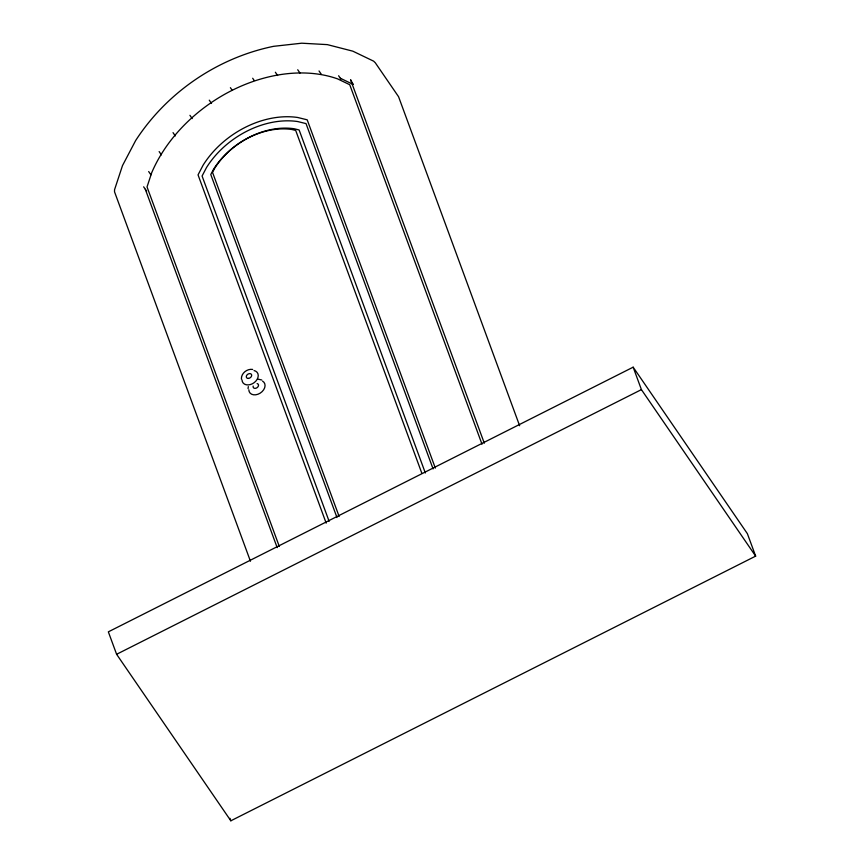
<?xml version="1.0" encoding="UTF-8"?>
<svg xmlns="http://www.w3.org/2000/svg" width="864" height="864" viewBox="0 0 864 864"><rect width="100%" height="100%" fill="white"/><g stroke="black" fill="none" stroke-linecap="round" stroke-linejoin="round"><path stroke-width="1.3" d="M248.303 386.618L248.065 388.638M633.161 367.178L108.346 631.843L116.608 654.286L230.839 820.8L755.654 556.124L747.392 533.693L633.161 367.178L641.412 389.61L755.654 556.124M116.608 654.286L641.412 389.61M252.677 369.436C247.169 368.496 241.056 373.302 241.412 379.037M257.947 379.145L261.749 379.998M340.308 78.235L353.246 84.445M353.041 84.154L350.579 79.747L484.315 443.21M338.612 75.751L340.859 79.034M319.032 70.956L321.289 74.239M297.724 69.757L299.97 73.051M275.357 72.23L277.614 75.514M252.677 78.257L254.178 80.449M230.396 87.674L231.898 89.867M209.261 100.159L211.507 103.442M189.929 115.312L192.175 118.595M173.038 132.646L175.295 135.929M159.138 151.589L161.384 154.872M148.673 171.547L150.919 174.83M143.64 186.818L146.642 191.192M519.631 425.747L398.574 96.725L375.3 62.78L373.604 61.15L352.825 51.17L327.348 44.626L301.72 43.2L273.618 46.321C217.512 57.802 166.806 92.459 135.659 140.519L122.504 165.575L114.556 189.691L114.523 191.808L250.452 561.244M482.004 444.215L349.736 84.715L337.597 78.883A133.834 97.567 -34.5 0 0 151.751 172.606L147.031 186.937L279.299 546.448M435.337 468.094L307.195 119.815L297.626 117.472A80.816 58.914 -34.5 0 0 203.148 165.11L198.04 174.863L326.182 523.141M433.08 468.893L306.029 123.595L297.605 121.532A77.868 56.765 -34.5 0 0 206.572 167.432L202.079 176.018L329.119 521.327M425.336 472.986L299.128 129.967L294.138 128.736A69.034 50.328 -34.5 0 0 213.44 169.441L210.773 174.528L336.982 517.547M421.848 473.299L295.693 130.432L291.848 129.492A66.085 48.179 -34.5 0 0 214.585 168.448L212.533 172.379L339.142 516.499M145.336 189.302L277.182 547.625M229.921 818.305L230.839 820.8M262.57 381.132A8.802 6.415 -34.5 0 1 260.194 393.142A8.802 6.415 -34.5 0 1 248.832 389.815M257.116 383.573A2.938 2.138 -34.5 0 1 258.282 386.24A2.938 2.138 -34.5 0 1 254.934 388.357A2.938 2.138 -34.5 0 1 253.184 386.057M254.048 370.559A8.802 6.415 -34.5 0 1 254.318 382.547A8.802 6.415 -34.5 0 1 242.017 379.879M248.346 378.421A2.938 2.138 -34.5 0 0 251.586 374.695A2.938 2.138 -34.5 0 0 247.039 374.9A2.938 2.138 -34.5 0 0 248.346 378.421"/></g></svg>
